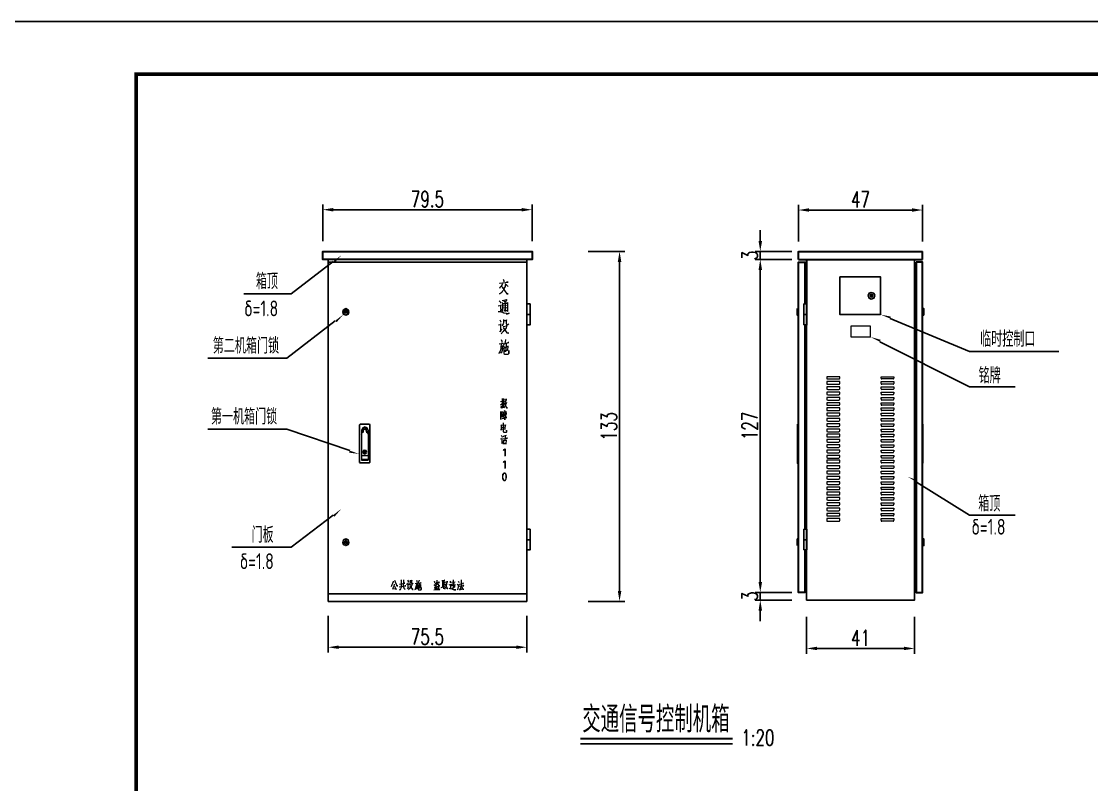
# Model space of a CAD drawing. Extents: x 12342 to 271026, y -9164 to -8044.
# Drawn here: x 15378.1 to 15581.6, y -8712.6 to -8567.5 of the extents above; entities that cross this region are included whole.
import ezdxf
from ezdxf.enums import TextEntityAlignment as Align

# ---------------------------------------------------------------- set-up
doc = ezdxf.new("R2010")
doc.units = 0
doc.header["$LTSCALE"] = 2
doc.header["$PDMODE"] = 32
doc.header["$PDSIZE"] = 0.3
doc.linetypes.add('DASHED', pattern=[0.75, 0.5, -0.25])
doc.layers.get('0').update_dxf_attribs({"linetype": 'CONTINUOUS'})
doc.layers.get('DEFPOINTS').update_dxf_attribs({"linetype": 'CONTINUOUS'})
for name, color, linetype in [('1', 251, 'DASHED'), ('1111111111', 7, 'CONTINUOUS'), ('图层1', 7, 'CONTINUOUS'), ('图框', 7, 'CONTINUOUS'), ('尺寸标注', 4, 'CONTINUOUS'), ('文字', 7, 'CONTINUOUS')]:
    doc.layers.add(name, color=color, linetype=linetype)
doc.styles.get("Standard").update_dxf_attribs({"font": 'simplex1.shx', "width": 0.7, "bigfont": 'hztxt.shx'})
doc.dimstyles.new('1：20', dxfattribs={"dimtxt": 3, "dimasz": 2, "dimexe": 1, "dimexo": 1, "dimgap": 0.5, "dimtad": 1, "dimlfac": 2, "dimrnd": 0.0095, "dimdsep": 46, "dimtxsty": 'Standard', "dimcen": 0.09, "dimclrd": 256, "dimclre": 256, "dimclrt": 256, "dimadec": 0, "dimazin": 0, "dimtfac": 1, "dimtix": 1, "dimtmove": 2, "dimatfit": 3, "dimfxl": 0, "dimtolj": 1, "dimtzin": 0, "dimarcsym": 0})

# ---------------------------------------------------------------- blocks, each defined once
blk = doc.blocks.new('*D845')
at = {"layer": 'DEFPOINTS', "color": 0}
for p in [(15475.19, -8603.34), (15435.41, -8611.26), (15475.19, -8611.26)]:
    blk.add_point(p, dxfattribs=at)
at = {"layer": '尺寸标注', "lineweight": -2}
for p, q in [((15435.41, -8609.34), (15435.41, -8602.34)), ((15437.41, -8603.34), (15473.19, -8603.34)), ((15475.19, -8609.34), (15475.19, -8602.34))]:
    blk.add_line(p, q, dxfattribs=at)
at = {"layer": '尺寸标注'}
for points in [[(15437.41, -8603.01), (15437.41, -8603.68), (15435.41, -8603.34)], [(15473.19, -8603.01), (15473.19, -8603.68), (15475.19, -8603.34)]]:
    blk.add_solid(points, dxfattribs=at)
at = {"layer": '尺寸标注', "insert": (15455.3, -8601.34), "char_height": 3, "attachment_point": 5}
blk.add_mtext('\\A1;79.5', dxfattribs=at)
blk = doc.blocks.new('*D846')
at = {"layer": 'DEFPOINTS', "color": 0}
for p in [(15436.43, -8666.69), (15474.18, -8666.69), (15474.18, -8686.52)]:
    blk.add_point(p, dxfattribs=at)
at = {"layer": '尺寸标注', "lineweight": -2}
for p, q in [((15436.43, -8680.52), (15436.43, -8687.52)), ((15474.18, -8680.52), (15474.18, -8687.52)), ((15438.43, -8686.52), (15472.18, -8686.52))]:
    blk.add_line(p, q, dxfattribs=at)
at = {"layer": '尺寸标注'}
for points in [[(15438.43, -8686.19), (15438.43, -8686.85), (15436.43, -8686.52)], [(15472.18, -8686.19), (15472.18, -8686.85), (15474.18, -8686.52)]]:
    blk.add_solid(points, dxfattribs=at)
at = {"layer": '尺寸标注', "insert": (15455.3, -8684.52), "char_height": 3, "attachment_point": 5}
blk.add_mtext('\\A1;75.5', dxfattribs=at)
blk = doc.blocks.new('*D847')
at = {"layer": 'DEFPOINTS', "color": 0}
for p in [(15469.98, -8611.26), (15491.83, -8611.26), (15469.98, -8677.8)]:
    blk.add_point(p, dxfattribs=at)
at = {"layer": '尺寸标注', "lineweight": -2}
for p, q in [((15485.83, -8611.26), (15492.83, -8611.26)), ((15491.83, -8675.8), (15491.83, -8613.26)), ((15485.83, -8677.8), (15492.83, -8677.8))]:
    blk.add_line(p, q, dxfattribs=at)
at = {"layer": '尺寸标注'}
for points in [[(15491.5, -8613.26), (15492.17, -8613.26), (15491.83, -8611.26)], [(15491.5, -8675.8), (15492.17, -8675.8), (15491.83, -8677.8)]]:
    blk.add_solid(points, dxfattribs=at)
at = {"layer": '尺寸标注', "insert": (15489.83, -8644.53), "char_height": 3, "attachment_point": 5, "rotation": 90}
blk.add_mtext('\\A1;133', dxfattribs=at)
blk = doc.blocks.new('*D848')
at = {"layer": 'DEFPOINTS', "color": 0}
for p in [(15549.45, -8603.4), (15525.87, -8611.2), (15549.45, -8611.26)]:
    blk.add_point(p, dxfattribs=at)
at = {"layer": '尺寸标注', "lineweight": -2}
for p, q in [((15525.87, -8609.4), (15525.87, -8602.4)), ((15527.87, -8603.4), (15547.45, -8603.4)), ((15549.45, -8609.4), (15549.45, -8602.4))]:
    blk.add_line(p, q, dxfattribs=at)
at = {"layer": '尺寸标注'}
for points in [[(15527.87, -8603.07), (15527.87, -8603.73), (15525.87, -8603.4)], [(15547.45, -8603.07), (15547.45, -8603.73), (15549.45, -8603.4)]]:
    blk.add_solid(points, dxfattribs=at)
at = {"layer": '尺寸标注', "insert": (15537.66, -8601.4), "char_height": 3, "attachment_point": 5}
blk.add_mtext('\\A1;47', dxfattribs=at)
blk = doc.blocks.new('*D849')
at = {"layer": 'DEFPOINTS', "color": 0}
for p in [(15525.87, -8611.26), (15518.59, -8612.79), (15525.87, -8612.79)]:
    blk.add_point(p, dxfattribs=at)
at = {"layer": '尺寸标注', "lineweight": -2}
for p, q in [((15518.59, -8609.26), (15518.59, -8607.26)), ((15524.59, -8611.26), (15517.59, -8611.26)), ((15518.59, -8611.26), (15518.59, -8612.79)), ((15524.59, -8612.79), (15517.59, -8612.79)), ((15518.59, -8614.79), (15518.59, -8616.79))]:
    blk.add_line(p, q, dxfattribs=at)
at = {"layer": '尺寸标注'}
for points in [[(15518.26, -8609.26), (15518.93, -8609.26), (15518.59, -8611.26)], [(15518.26, -8614.79), (15518.93, -8614.79), (15518.59, -8612.79)]]:
    blk.add_solid(points, dxfattribs=at)
at = {"layer": '尺寸标注', "insert": (15516.59, -8612.03), "char_height": 3, "attachment_point": 5, "rotation": 90}
blk.add_mtext('\\A1;3', dxfattribs=at)
blk = doc.blocks.new('*D850')
at = {"layer": 'DEFPOINTS', "color": 0}
for p in [(15527.39, -8612.79), (15518.59, -8676.09), (15527.07, -8676.09)]:
    blk.add_point(p, dxfattribs=at)
at = {"layer": '尺寸标注', "lineweight": -2}
for p, q in [((15524.59, -8612.79), (15517.59, -8612.79)), ((15518.59, -8614.79), (15518.59, -8674.09)), ((15524.59, -8676.09), (15517.59, -8676.09))]:
    blk.add_line(p, q, dxfattribs=at)
at = {"layer": '尺寸标注'}
for points in [[(15518.26, -8614.79), (15518.93, -8614.79), (15518.59, -8612.79)], [(15518.26, -8674.09), (15518.93, -8674.09), (15518.59, -8676.09)]]:
    blk.add_solid(points, dxfattribs=at)
at = {"layer": '尺寸标注', "insert": (15516.59, -8644.44), "char_height": 3, "attachment_point": 5, "rotation": 90}
blk.add_mtext('\\A1;127', dxfattribs=at)
blk = doc.blocks.new('*D851')
at = {"layer": 'DEFPOINTS', "color": 0}
for p in [(15526.47, -8676.09), (15518.59, -8677.55), (15527.39, -8677.55)]:
    blk.add_point(p, dxfattribs=at)
at = {"layer": '尺寸标注', "lineweight": -2}
for p, q in [((15518.59, -8674.09), (15518.59, -8672.09)), ((15524.59, -8676.09), (15517.59, -8676.09)), ((15518.59, -8676.09), (15518.59, -8677.55)), ((15524.59, -8677.55), (15517.59, -8677.55)), ((15518.59, -8679.55), (15518.59, -8681.55))]:
    blk.add_line(p, q, dxfattribs=at)
at = {"layer": '尺寸标注'}
for points in [[(15518.26, -8674.09), (15518.93, -8674.09), (15518.59, -8676.09)], [(15518.26, -8679.55), (15518.93, -8679.55), (15518.59, -8677.55)]]:
    blk.add_solid(points, dxfattribs=at)
at = {"layer": '尺寸标注', "insert": (15516.59, -8676.82), "char_height": 3, "attachment_point": 5, "rotation": 90}
blk.add_mtext('\\A1;3', dxfattribs=at)
blk = doc.blocks.new('*D852')
at = {"layer": 'DEFPOINTS', "color": 0}
for p in [(15527.39, -8677.55), (15547.92, -8677.55), (15547.92, -8686.75)]:
    blk.add_point(p, dxfattribs=at)
at = {"layer": '尺寸标注', "lineweight": -2}
for p, q in [((15527.39, -8680.75), (15527.39, -8687.75)), ((15547.92, -8680.75), (15547.92, -8687.75)), ((15529.39, -8686.75), (15545.92, -8686.75))]:
    blk.add_line(p, q, dxfattribs=at)
at = {"layer": '尺寸标注'}
for points in [[(15529.39, -8686.42), (15529.39, -8687.08), (15527.39, -8686.75)], [(15545.92, -8686.42), (15545.92, -8687.08), (15547.92, -8686.75)]]:
    blk.add_solid(points, dxfattribs=at)
at = {"layer": '尺寸标注', "insert": (15537.66, -8684.75), "char_height": 3, "attachment_point": 5}
blk.add_mtext('\\A1;41', dxfattribs=at)
blk = doc.blocks.new('DIM')
at = {"color": 4}
blk.add_lwpolyline([(-1, -0.1, 0.2, 0, 0), (0, 0, 0, 0, 0)], format="xyseb", dxfattribs=at)

msp = doc.modelspace()

# ---------------------------------------------------------------- linework, layer by layer
at = {"layer": '1', "color": 2, "linetype": 'ByBlock', "lineweight": 30}
for points in [[(15436.42705, -8612.789219), (15435.410215, -8612.789219), (15435.410215, -8611.263966), (15475.193885, -8611.263966), (15475.193885, -8612.789219), (15436.42705, -8612.789219)], [(15435.410215, -8611.263966), (15475.193885, -8611.263966)], [(15525.867198, -8611.263966), (15549.44506, -8611.263966)], [(15525.867198, -8612.789219), (15525.867198, -8611.263966)], [(15549.44506, -8612.789219), (15549.44506, -8611.263966)], [(15475.193885, -8612.789219), (15435.410215, -8612.789219)], [(15525.867198, -8612.789219), (15549.44506, -8612.789219)], [(15527.074689, -8668.016071), (15527.074689, -8676.087199), (15525.867198, -8676.087199), (15525.867198, -8613.297636), (15527.074689, -8613.297636), (15527.074689, -8621.24166)], [(15527.39245, -8612.789219), (15527.39245, -8621.24166)], [(15548.237568, -8613.297636), (15548.237568, -8676.087199), (15549.44506, -8676.087199), (15549.44506, -8613.297636), (15548.237568, -8613.297636)]]:
    msp.add_lwpolyline(points, dxfattribs=at)
at = {"layer": '1', "color": 2, "linetype": 'ByBlock', "lineweight": 25}
for points in [[(15525.867198, -8611.263966), (15525.867198, -8611.200414)], [(15474.17705, -8613.297636), (15436.42705, -8613.297636)], [(15525.867198, -8612.789219), (15525.867198, -8612.725667)], [(15527.074689, -8615.013545), (15527.39245, -8615.013545)], [(15533.747669, -8616.093933), (15533.747669, -8623.27533), (15541.437484, -8623.27533), (15541.437484, -8616.093933), (15533.747669, -8616.093933)], [(15548.237568, -8615.013545), (15547.919807, -8615.013545)], [(15540.357097, -8619.652855), (15540.16644, -8619.20799), (15539.658023, -8619.080886), (15539.276709, -8619.20799), (15539.086053, -8619.652855), (15539.276709, -8620.161273), (15539.658023, -8620.351929), (15540.16644, -8620.161273), (15540.357097, -8619.652855)], [(15440.367285, -8622.766912), (15440.240181, -8622.385599), (15439.795316, -8622.131391), (15439.35045, -8622.385599), (15439.223346, -8622.766912), (15439.35045, -8623.211778), (15439.795316, -8623.402434), (15440.240181, -8623.211778), (15440.367285, -8622.766912)], [(15474.17705, -8621.24166), (15474.17705, -8625.245448), (15474.812572, -8625.245448), (15474.812572, -8621.24166), (15474.17705, -8621.24166)], [(15525.612989, -8622.131391), (15525.612989, -8623.402434), (15525.867198, -8623.402434)], [(15525.867198, -8622.131391), (15525.867198, -8622.131391), (15525.867198, -8622.131391), (15525.867198, -8622.131391)], [(15526.884033, -8625.245448), (15526.884033, -8621.24166)], [(15527.456002, -8621.24166), (15527.456002, -8625.245448), (15526.884033, -8625.245448)], [(15526.884033, -8621.24166), (15527.456002, -8621.24166)], [(15549.699268, -8623.402434), (15549.699268, -8622.131391), (15549.317955, -8622.131391)], [(15549.44506, -8622.131391), (15549.44506, -8622.131391), (15549.317955, -8622.131391), (15549.317955, -8622.131391), (15549.44506, -8622.131391)], [(15474.812572, -8623.27533), (15474.17705, -8623.27533)], [(15526.884033, -8623.27533), (15527.456002, -8623.27533)], [(15549.317955, -8623.402434), (15549.699268, -8623.402434)], [(15442.591612, -8644.120448), (15442.52806, -8644.120448), (15442.400955, -8644.247552)], [(15442.400955, -8644.247552), (15442.400955, -8651.428949)], [(15442.591612, -8644.120448), (15444.307521, -8644.120448)], [(15444.371073, -8644.247552), (15444.307521, -8644.120448)], [(15444.371073, -8644.247552), (15444.371073, -8651.428949)], [(15525.676541, -8644.120448), (15525.676541, -8651.619606), (15525.676541, -8644.120448)], [(15525.676541, -8644.120448), (15525.867198, -8644.120448), (15525.676541, -8644.120448)], [(15549.508612, -8644.120448), (15549.508612, -8651.492502), (15549.44506, -8651.492502)], [(15549.508612, -8644.120448), (15549.44506, -8644.120448)], [(15442.400955, -8651.428949), (15442.52806, -8651.492502), (15444.307521, -8651.492502)], [(15444.307521, -8651.492502), (15444.371073, -8651.428949)], [(15525.676541, -8651.619606), (15525.867198, -8651.619606), (15525.676541, -8651.619606)], [(15474.17705, -8664.075835), (15474.17705, -8668.016071), (15474.812572, -8668.016071), (15474.812572, -8664.075835), (15474.17705, -8664.075835)], [(15526.884033, -8664.075835), (15526.884033, -8668.016071)], [(15526.884033, -8664.075835), (15527.456002, -8664.075835)], [(15527.456002, -8664.075835), (15527.456002, -8668.016071)], [(15440.367285, -8666.617923), (15440.240181, -8666.109505), (15439.795316, -8665.918848), (15439.35045, -8666.109505), (15439.223346, -8666.617923), (15439.35045, -8666.999236), (15439.795316, -8667.189892), (15440.240181, -8666.999236), (15440.367285, -8666.617923)], [(15474.812572, -8666.109505), (15474.17705, -8666.109505)], [(15525.867198, -8665.918848), (15525.612989, -8665.918848)], [(15525.612989, -8667.189892), (15525.612989, -8665.918848)], [(15525.867198, -8667.189892), (15525.867198, -8667.189892), (15525.867198, -8667.189892), (15525.867198, -8667.189892)], [(15526.884033, -8666.109505), (15527.456002, -8666.109505)], [(15549.699268, -8667.189892), (15549.699268, -8665.918848), (15549.317955, -8665.918848)], [(15549.317955, -8667.189892), (15549.699268, -8667.189892), (15549.317955, -8667.189892)], [(15549.44506, -8667.189892), (15549.699268, -8667.189892), (15549.317955, -8667.189892)], [(15526.884033, -8668.016071), (15527.456002, -8668.016071)], [(15527.39245, -8674.244185), (15527.074689, -8674.244185)], [(15547.919807, -8674.244185), (15548.237568, -8674.244185)], [(15474.17705, -8676.341407), (15436.42705, -8676.341407)]]:
    msp.add_lwpolyline(points, dxfattribs=at)
at = {"layer": '1', "color": 2, "linetype": 'ByBlock', "lineweight": 9}
for points in [[(15470.046157, -8617.682737), (15470.046157, -8617.936946), (15469.855501, -8618.318259), (15469.791949, -8618.572468), (15469.728396, -8618.699572), (15469.53774, -8618.890229), (15469.474188, -8619.080886), (15469.283531, -8619.20799), (15469.092875, -8619.335094), (15468.96577, -8619.398646)], [(15469.029322, -8617.301424), (15469.092875, -8617.301424), (15470.618127, -8617.110768), (15470.300366, -8617.110768)], [(15469.601292, -8617.428529), (15469.53774, -8617.555633), (15469.347083, -8617.873394), (15469.092875, -8618.127603), (15469.029322, -8618.318259)], [(15469.474188, -8617.936946), (15469.53774, -8618.06405), (15470.363918, -8619.335094), (15470.618127, -8619.335094), (15470.300366, -8619.20799), (15470.236814, -8619.144438)], [(15469.728396, -8616.538798), (15469.791949, -8616.665902), (15469.855501, -8616.856559), (15469.855501, -8617.047215)], [(15470.046157, -8617.428529), (15470.300366, -8617.619185), (15470.491023, -8617.809842), (15470.554575, -8617.936946)], [(15469.53774, -8620.606138), (15470.363918, -8620.415481), (15470.046157, -8620.923899), (15469.855501, -8620.733242), (15470.046157, -8620.987451), (15470.10971, -8621.114556)], [(15540.039336, -8619.652855), (15539.912231, -8619.462199), (15539.658023, -8619.398646), (15539.530918, -8619.462199), (15539.403814, -8619.652855), (15539.530918, -8619.907064), (15539.658023, -8619.970616), (15539.912231, -8619.907064), (15540.039336, -8619.652855)], [(15539.658023, -8619.398646), (15539.530918, -8619.843512), (15539.912231, -8619.843512), (15539.658023, -8619.398646)], [(15440.113077, -8622.766912), (15440.049524, -8622.512704), (15439.795316, -8622.449151), (15439.541107, -8622.512704), (15439.477555, -8622.766912), (15439.541107, -8622.957569), (15439.795316, -8623.021121), (15440.049524, -8622.957569), (15440.113077, -8622.766912)], [(15439.795316, -8622.512704), (15439.604659, -8622.894017), (15439.985972, -8622.894017), (15439.795316, -8622.512704)], [(15468.775114, -8621.622973), (15469.347083, -8621.495869), (15469.283531, -8621.432316), (15469.283531, -8621.622973), (15469.219979, -8621.750077), (15469.219979, -8622.194943), (15469.283531, -8622.258495), (15469.219979, -8622.512704), (15469.219979, -8622.70336)], [(15468.96577, -8620.66969), (15469.219979, -8620.923899), (15469.219979, -8621.114556)], [(15469.53774, -8620.987451), (15469.601292, -8621.24166), (15469.601292, -8622.639808), (15469.53774, -8622.449151), (15469.601292, -8622.194943)], [(15469.601292, -8621.178108), (15469.982605, -8621.178108), (15470.236814, -8621.114556), (15470.554575, -8621.114556), (15470.491023, -8620.987451), (15470.491023, -8622.70336), (15470.236814, -8622.449151)], [(15469.728396, -8621.622973), (15470.300366, -8621.495869)], [(15469.728396, -8622.004286), (15470.363918, -8621.940734)], [(15470.046157, -8621.178108), (15470.046157, -8622.70336), (15469.982605, -8622.512704), (15470.046157, -8622.194943)], [(15468.775114, -8622.70336), (15469.092875, -8622.70336), (15469.283531, -8622.766912), (15469.53774, -8622.766912), (15469.855501, -8622.957569), (15470.236814, -8623.021121), (15470.363918, -8623.211778), (15470.808784, -8623.021121), (15470.363918, -8623.148226), (15470.236814, -8623.148226)], [(15469.092875, -8624.292165), (15469.283531, -8624.673478), (15469.347083, -8624.73703)], [(15469.791949, -8624.228613), (15469.791949, -8624.927687), (15469.728396, -8625.054791), (15469.601292, -8625.245448), (15469.601292, -8625.309), (15469.53774, -8625.499657)], [(15469.855501, -8624.419269), (15470.300366, -8624.419269), (15470.300366, -8624.292165), (15470.236814, -8624.482822), (15470.236814, -8625.054791), (15470.300366, -8625.054791), (15470.363918, -8625.181896), (15470.618127, -8625.181896), (15470.745231, -8625.054791)], [(15468.838666, -8625.245448), (15469.283531, -8625.181896), (15469.283531, -8625.054791), (15469.219979, -8625.245448), (15469.219979, -8626.516492), (15469.092875, -8626.580044), (15469.53774, -8626.071626)], [(15469.728396, -8625.563209), (15470.363918, -8625.436104), (15470.363918, -8625.309), (15470.300366, -8625.563209), (15470.236814, -8625.817417), (15470.10971, -8626.008074), (15470.046157, -8626.198731), (15469.855501, -8626.325835), (15469.728396, -8626.516492), (15469.53774, -8626.707148), (15469.474188, -8626.834253), (15469.347083, -8626.961357)], [(15469.728396, -8625.753865), (15470.363918, -8626.7707), (15470.745231, -8626.834253), (15470.363918, -8626.7707), (15470.300366, -8626.707148)], [(15535.781339, -8625.499657), (15535.781339, -8627.533327), (15539.530918, -8627.533327), (15539.530918, -8625.499657), (15535.781339, -8625.499657)], [(15469.347083, -8628.041744), (15469.474188, -8628.359505), (15469.474188, -8628.613714)], [(15470.10971, -8628.041744), (15470.10971, -8628.105296), (15470.046157, -8628.486609), (15469.982605, -8628.80437), (15469.855501, -8628.995027), (15469.728396, -8629.122131)], [(15469.982605, -8628.80437), (15470.046157, -8628.80437), (15470.745231, -8628.613714), (15470.618127, -8628.613714), (15470.554575, -8628.740818)], [(15469.347083, -8628.867923), (15469.347083, -8628.995027), (15469.283531, -8629.37634), (15469.283531, -8629.757653), (15469.219979, -8630.011862), (15469.092875, -8630.266071), (15469.029322, -8630.393175), (15468.96577, -8630.583832), (15468.838666, -8630.647384)], [(15468.96577, -8628.867923), (15469.791949, -8628.740818)], [(15469.347083, -8629.312788), (15469.728396, -8629.312788), (15469.601292, -8629.249236), (15469.601292, -8629.37634), (15469.53774, -8629.630549), (15469.53774, -8630.075414), (15469.474188, -8630.266071), (15469.474188, -8630.393175), (15469.347083, -8630.520279), (15469.347083, -8630.583832), (15469.283531, -8630.329623), (15469.347083, -8630.520279)], [(15469.601292, -8629.757653), (15469.728396, -8629.757653), (15470.618127, -8629.312788), (15470.554575, -8629.312788), (15470.554575, -8629.566997), (15470.491023, -8629.821205), (15470.491023, -8630.011862), (15470.363918, -8630.075414), (15470.363918, -8630.138966), (15470.300366, -8630.011862)], [(15469.855501, -8629.249236), (15469.855501, -8630.647384), (15469.982605, -8630.774488), (15470.618127, -8630.774488), (15470.745231, -8630.647384), (15470.745231, -8630.075414), (15470.745231, -8630.647384)], [(15470.236814, -8628.867923), (15470.236814, -8628.995027), (15470.10971, -8630.329623), (15470.10971, -8630.011862)], [(15531.269134, -8635.096037), (15531.269134, -8635.47735), (15531.45979, -8635.47735), (15533.684117, -8635.47735), (15533.747669, -8635.350246), (15533.747669, -8635.096037), (15531.269134, -8635.096037)], [(15531.269134, -8635.985768), (15531.269134, -8636.494185), (15531.45979, -8636.494185), (15533.684117, -8636.494185), (15533.747669, -8636.367081), (15533.747669, -8635.985768), (15531.269134, -8635.985768)], [(15541.564588, -8635.350246), (15541.564588, -8635.096037), (15543.979571, -8635.096037)], [(15541.564588, -8635.350246), (15541.564588, -8635.47735), (15541.691693, -8635.47735)], [(15541.564588, -8636.367081), (15541.564588, -8635.985768), (15543.979571, -8635.985768)], [(15541.564588, -8636.367081), (15541.564588, -8636.494185), (15541.691693, -8636.494185)], [(15543.852467, -8635.47735), (15541.691693, -8635.47735)], [(15543.852467, -8636.494185), (15541.691693, -8636.494185)], [(15543.852467, -8635.47735), (15543.916019, -8635.47735), (15543.979571, -8635.350246)], [(15543.852467, -8636.494185), (15543.916019, -8636.494185), (15543.979571, -8636.367081)], [(15543.979571, -8635.096037), (15543.979571, -8635.350246)], [(15543.979571, -8635.985768), (15543.979571, -8636.367081)], [(15531.269134, -8637.002603), (15531.269134, -8637.447468), (15531.45979, -8637.51102), (15533.557012, -8637.51102), (15533.684117, -8637.447468), (15533.747669, -8637.383916), (15533.747669, -8637.002603), (15531.269134, -8637.002603)], [(15531.269134, -8638.019438), (15531.269134, -8638.464303), (15531.45979, -8638.527855), (15533.557012, -8638.527855), (15533.684117, -8638.464303), (15533.747669, -8638.273646), (15533.747669, -8638.019438), (15531.269134, -8638.019438)], [(15541.564588, -8637.383916), (15541.564588, -8637.002603), (15543.979571, -8637.002603)], [(15541.564588, -8637.383916), (15541.564588, -8637.447468), (15541.691693, -8637.51102)], [(15541.564588, -8638.273646), (15541.564588, -8638.019438), (15543.979571, -8638.019438)], [(15541.564588, -8638.273646), (15541.564588, -8638.464303), (15541.691693, -8638.527855)], [(15543.852467, -8637.51102), (15541.691693, -8637.51102)], [(15543.852467, -8638.527855), (15541.691693, -8638.527855)], [(15543.852467, -8637.51102), (15543.916019, -8637.447468), (15543.979571, -8637.383916)], [(15543.852467, -8638.527855), (15543.916019, -8638.464303), (15543.979571, -8638.273646)], [(15543.979571, -8637.002603), (15543.979571, -8637.383916)], [(15543.979571, -8638.019438), (15543.979571, -8638.273646)], [(15469.219979, -8639.798899), (15469.728396, -8639.735347)], [(15469.219979, -8640.434421), (15469.728396, -8640.053108)], [(15469.53774, -8639.226929), (15469.53774, -8641.006391), (15469.474188, -8641.069943), (15469.283531, -8640.752182), (15469.474188, -8641.006391)], [(15469.791949, -8639.226929), (15469.791949, -8641.006391), (15469.791949, -8641.006391), (15469.791949, -8639.226929)], [(15469.791949, -8639.481138), (15470.236814, -8639.417586), (15470.236814, -8639.290481), (15470.236814, -8639.54469), (15470.10971, -8639.798899), (15470.10971, -8639.926003), (15469.982605, -8639.735347), (15470.10971, -8639.926003)], [(15469.855501, -8640.180212), (15470.300366, -8640.053108), (15470.300366, -8639.989556), (15470.236814, -8640.180212), (15470.10971, -8640.434421), (15470.046157, -8640.68863), (15469.982605, -8640.815734), (15469.855501, -8641.006391)], [(15469.982605, -8640.243764), (15470.300366, -8641.006391), (15470.491023, -8641.006391), (15470.300366, -8640.942838), (15470.236814, -8640.815734)], [(15531.269134, -8639.036273), (15531.269134, -8639.481138), (15531.45979, -8639.54469), (15533.557012, -8639.54469), (15533.684117, -8639.481138), (15533.747669, -8639.290481), (15533.747669, -8639.036273), (15531.269134, -8639.036273)], [(15531.269134, -8640.053108), (15531.269134, -8640.497973), (15531.45979, -8640.497973), (15533.684117, -8640.497973), (15533.747669, -8640.307316), (15533.747669, -8640.053108), (15531.269134, -8640.053108)], [(15541.564588, -8639.290481), (15541.564588, -8639.036273), (15543.979571, -8639.036273)], [(15541.564588, -8639.290481), (15541.564588, -8639.481138), (15541.691693, -8639.54469)], [(15541.564588, -8640.307316), (15541.564588, -8640.053108), (15543.979571, -8640.053108)], [(15541.564588, -8640.307316), (15541.564588, -8640.497973), (15541.691693, -8640.497973)], [(15543.852467, -8639.54469), (15541.691693, -8639.54469)], [(15543.852467, -8640.497973), (15541.691693, -8640.497973)], [(15543.852467, -8639.54469), (15543.916019, -8639.481138), (15543.979571, -8639.290481)], [(15543.852467, -8640.497973), (15543.916019, -8640.497973), (15543.979571, -8640.307316)], [(15543.979571, -8639.036273), (15543.979571, -8639.290481)], [(15543.979571, -8640.053108), (15543.979571, -8640.307316)], [(15469.283531, -8641.705465), (15469.283531, -8643.230717), (15469.283531, -8643.230717), (15469.283531, -8641.705465)], [(15469.283531, -8641.832569), (15469.53774, -8641.769017), (15469.53774, -8641.705465), (15469.474188, -8642.086778), (15469.474188, -8642.213882), (15469.53774, -8642.340987), (15469.53774, -8642.531643), (15469.474188, -8642.595195), (15469.474188, -8642.7223), (15469.347083, -8642.531643), (15469.474188, -8642.7223)], [(15469.53774, -8643.040061), (15470.363918, -8642.849404), (15470.300366, -8642.849404)], [(15469.601292, -8641.832569), (15470.300366, -8641.705465)], [(15469.601292, -8642.213882), (15470.363918, -8642.023226), (15470.300366, -8642.023226), (15470.236814, -8642.086778)], [(15469.728396, -8642.277434), (15469.728396, -8642.849404), (15469.728396, -8642.7223), (15470.236814, -8642.7223), (15470.10971, -8642.7223), (15470.236814, -8642.213882), (15470.236814, -8642.277434), (15469.728396, -8642.340987)], [(15470.046157, -8642.468091), (15469.728396, -8642.531643)], [(15469.791949, -8641.832569), (15469.791949, -8642.086778)], [(15469.855501, -8641.514808), (15469.982605, -8641.57836), (15469.982605, -8641.705465)], [(15469.982605, -8642.7223), (15469.982605, -8643.294269), (15469.982605, -8643.294269), (15469.982605, -8642.7223)], [(15470.046157, -8641.832569), (15470.046157, -8642.086778)], [(15531.269134, -8641.006391), (15531.269134, -8641.514808), (15531.45979, -8641.514808), (15533.684117, -8641.514808), (15533.747669, -8641.324151), (15533.747669, -8641.006391), (15531.269134, -8641.006391)], [(15531.269134, -8642.023226), (15531.269134, -8642.468091), (15531.45979, -8642.531643), (15533.557012, -8642.531643), (15533.684117, -8642.468091), (15533.747669, -8642.340987), (15533.747669, -8642.023226), (15531.269134, -8642.023226)], [(15541.564588, -8641.324151), (15541.564588, -8641.006391), (15543.979571, -8641.006391)], [(15541.564588, -8641.324151), (15541.564588, -8641.514808), (15541.691693, -8641.514808)], [(15541.564588, -8642.340987), (15541.564588, -8642.023226), (15543.979571, -8642.023226)], [(15541.564588, -8642.340987), (15541.564588, -8642.468091), (15541.691693, -8642.531643)], [(15543.852467, -8641.514808), (15541.691693, -8641.514808)], [(15543.852467, -8642.531643), (15541.691693, -8642.531643)], [(15543.852467, -8641.514808), (15543.916019, -8641.514808), (15543.979571, -8641.324151)], [(15543.852467, -8642.531643), (15543.916019, -8642.468091), (15543.979571, -8642.340987)], [(15543.979571, -8641.006391), (15543.979571, -8641.324151)], [(15543.979571, -8642.023226), (15543.979571, -8642.340987)], [(15444.053312, -8645.264387), (15443.862656, -8644.819522), (15443.41779, -8644.628865), (15443.036477, -8644.819522), (15442.782269, -8645.264387)], [(15443.799104, -8645.772805), (15443.926208, -8645.327939), (15443.799104, -8644.883074), (15443.41779, -8644.819522), (15443.036477, -8644.883074), (15442.845821, -8645.327939), (15443.036477, -8645.772805)], [(15443.671999, -8645.010178), (15443.41779, -8644.883074), (15443.100029, -8645.010178)], [(15443.100029, -8644.883074), (15443.100029, -8645.582148)], [(15443.671999, -8644.883074), (15443.671999, -8645.582148)], [(15469.283531, -8644.247552), (15469.347083, -8644.311104), (15469.347083, -8645.264387), (15469.347083, -8645.073731), (15470.10971, -8645.010178), (15470.046157, -8645.010178), (15470.10971, -8644.247552), (15470.10971, -8644.311104), (15469.347083, -8644.374657)], [(15469.474188, -8644.75597), (15469.982605, -8644.628865)], [(15469.728396, -8643.866239), (15469.728396, -8645.518596), (15469.791949, -8645.582148), (15469.791949, -8645.6457), (15469.855501, -8645.6457), (15470.300366, -8645.6457), (15470.363918, -8645.582148), (15470.300366, -8645.264387), (15470.300366, -8645.582148)], [(15531.269134, -8643.040061), (15531.269134, -8643.484926), (15531.45979, -8643.548478), (15533.557012, -8643.548478), (15533.684117, -8643.484926), (15533.747669, -8643.357822), (15533.747669, -8643.040061), (15531.269134, -8643.040061)], [(15531.269134, -8644.056896), (15531.269134, -8644.501761), (15531.45979, -8644.565313), (15533.557012, -8644.565313), (15533.684117, -8644.501761), (15533.747669, -8644.311104), (15533.747669, -8644.056896), (15531.269134, -8644.056896)], [(15541.564588, -8643.357822), (15541.564588, -8643.040061), (15543.979571, -8643.040061)], [(15541.564588, -8643.357822), (15541.564588, -8643.484926), (15541.691693, -8643.548478)], [(15541.564588, -8644.311104), (15541.564588, -8644.056896), (15543.979571, -8644.056896)], [(15541.564588, -8644.311104), (15541.564588, -8644.501761), (15541.691693, -8644.565313)], [(15543.852467, -8643.548478), (15541.691693, -8643.548478)], [(15543.852467, -8644.565313), (15541.691693, -8644.565313)], [(15543.852467, -8643.548478), (15543.916019, -8643.484926), (15543.979571, -8643.357822)], [(15543.852467, -8644.565313), (15543.916019, -8644.501761), (15543.979571, -8644.311104)], [(15543.979571, -8643.040061), (15543.979571, -8643.357822)], [(15543.979571, -8644.056896), (15543.979571, -8644.311104)], [(15442.782269, -8645.264387), (15442.782269, -8650.984084)], [(15442.782269, -8646.027013), (15442.909373, -8645.772805), (15443.036477, -8645.6457)], [(15443.036477, -8645.6457), (15443.100029, -8645.582148)], [(15443.671999, -8645.264387), (15443.41779, -8645.137283), (15443.100029, -8645.264387)], [(15443.671999, -8645.582148), (15443.799104, -8645.6457)], [(15443.799104, -8645.6457), (15443.862656, -8645.772805), (15444.053312, -8646.027013)], [(15444.053312, -8645.264387), (15444.053312, -8650.984084)], [(15469.219979, -8646.916744), (15469.53774, -8646.853192), (15469.474188, -8646.853192), (15469.474188, -8647.806475), (15469.728396, -8647.425162)], [(15469.347083, -8646.281222), (15469.474188, -8646.408327), (15469.53774, -8646.535431), (15469.53774, -8646.598983)], [(15470.236814, -8646.281222), (15470.046157, -8646.344774), (15469.855501, -8646.408327), (15469.728396, -8646.535431)], [(15469.728396, -8646.916744), (15470.491023, -8646.78964), (15470.363918, -8646.78964), (15470.236814, -8646.853192)], [(15470.046157, -8646.344774), (15469.982605, -8647.298057)], [(15531.269134, -8645.073731), (15531.269134, -8645.518596), (15531.45979, -8645.582148), (15533.557012, -8645.582148), (15533.684117, -8645.518596), (15533.747669, -8645.327939), (15533.747669, -8645.073731), (15531.269134, -8645.073731)], [(15531.269134, -8646.027013), (15531.269134, -8646.535431), (15531.45979, -8646.535431), (15533.684117, -8646.535431), (15533.747669, -8646.344774), (15533.747669, -8646.027013), (15531.269134, -8646.027013)], [(15541.564588, -8645.327939), (15541.564588, -8645.073731), (15543.979571, -8645.073731)], [(15541.564588, -8645.327939), (15541.564588, -8645.518596), (15541.691693, -8645.582148)], [(15541.564588, -8646.344774), (15541.564588, -8646.027013), (15543.979571, -8646.027013)], [(15541.564588, -8646.344774), (15541.564588, -8646.535431), (15541.691693, -8646.535431)], [(15543.852467, -8645.582148), (15541.691693, -8645.582148)], [(15543.852467, -8646.535431), (15541.691693, -8646.535431)], [(15543.852467, -8645.582148), (15543.916019, -8645.518596), (15543.979571, -8645.327939)], [(15543.852467, -8646.535431), (15543.916019, -8646.535431), (15543.979571, -8646.344774)], [(15543.979571, -8645.073731), (15543.979571, -8645.327939)], [(15543.979571, -8646.027013), (15543.979571, -8646.344774)], [(15469.791949, -8647.170953), (15469.791949, -8647.933579), (15469.791949, -8647.806475), (15470.300366, -8647.806475), (15470.236814, -8647.806475), (15470.300366, -8647.170953), (15469.791949, -8647.298057)], [(15469.791949, -8649.077518), (15469.855501, -8648.950414), (15470.046157, -8648.82331), (15470.046157, -8650.157906)], [(15469.791949, -8649.077518), (15469.791949, -8649.141071), (15469.855501, -8649.077518), (15469.982605, -8648.886862), (15469.982605, -8650.157906), (15470.046157, -8650.157906)], [(15531.269134, -8647.043848), (15531.269134, -8647.425162), (15531.45979, -8647.552266), (15533.557012, -8647.552266), (15533.684117, -8647.425162), (15533.747669, -8647.361609), (15533.747669, -8647.043848), (15531.269134, -8647.043848)], [(15531.269134, -8648.060683), (15531.269134, -8648.441997), (15531.45979, -8648.569101), (15533.557012, -8648.569101), (15533.684117, -8648.441997), (15533.747669, -8648.378444), (15533.747669, -8648.060683), (15531.269134, -8648.060683)], [(15541.564588, -8647.361609), (15541.564588, -8647.043848), (15543.979571, -8647.043848)], [(15541.564588, -8647.361609), (15541.564588, -8647.425162), (15541.691693, -8647.552266)], [(15541.564588, -8648.378444), (15541.564588, -8648.060683), (15543.979571, -8648.060683)], [(15541.564588, -8648.378444), (15541.564588, -8648.441997), (15541.691693, -8648.569101)], [(15543.852467, -8647.552266), (15541.691693, -8647.552266)], [(15543.852467, -8648.569101), (15541.691693, -8648.569101)], [(15543.852467, -8647.552266), (15543.916019, -8647.425162), (15543.979571, -8647.361609)], [(15543.852467, -8648.569101), (15543.916019, -8648.441997), (15543.979571, -8648.378444)], [(15543.979571, -8647.043848), (15543.979571, -8647.361609)], [(15543.979571, -8648.060683), (15543.979571, -8648.378444)], [(15444.053312, -8650.157906), (15442.782269, -8650.157906)], [(15444.053312, -8650.85698), (15442.782269, -8650.85698)], [(15442.782269, -8650.984084), (15443.926208, -8650.984084)], [(15443.799104, -8649.458832), (15443.671999, -8649.141071), (15443.41779, -8649.077518), (15443.100029, -8649.141071), (15443.036477, -8649.458832), (15443.100029, -8649.71304), (15443.41779, -8649.840145), (15443.671999, -8649.71304), (15443.799104, -8649.458832)], [(15443.608447, -8649.458832), (15443.608447, -8649.331727), (15443.41779, -8649.204623), (15443.290686, -8649.331727), (15443.163582, -8649.458832), (15443.290686, -8649.649488), (15443.608447, -8649.649488), (15443.608447, -8649.458832)], [(15443.544895, -8649.458832), (15443.41779, -8649.395279), (15443.41779, -8649.331727), (15443.354238, -8649.395279), (15443.290686, -8649.458832), (15443.354238, -8649.458832), (15443.41779, -8649.585936), (15443.41779, -8649.458832), (15443.544895, -8649.458832)], [(15443.354238, -8649.204623), (15443.354238, -8649.331727)], [(15443.41779, -8649.204623), (15443.41779, -8649.331727)], [(15443.926208, -8650.984084), (15444.053312, -8650.984084)], [(15531.269134, -8649.077518), (15531.269134, -8649.458832), (15531.45979, -8649.585936), (15533.557012, -8649.585936), (15533.684117, -8649.458832), (15533.747669, -8649.331727), (15533.747669, -8649.077518), (15531.269134, -8649.077518)], [(15531.269134, -8650.094354), (15531.269134, -8650.475667), (15531.45979, -8650.602771), (15533.557012, -8650.602771), (15533.684117, -8650.475667), (15533.747669, -8650.348562), (15533.747669, -8650.094354), (15531.269134, -8650.094354)], [(15531.269134, -8650.984084), (15531.269134, -8651.492502), (15531.45979, -8651.492502), (15533.684117, -8651.492502), (15533.747669, -8651.365397), (15533.747669, -8650.984084), (15531.269134, -8650.984084)], [(15541.564588, -8649.331727), (15541.564588, -8649.077518), (15543.979571, -8649.077518)], [(15541.564588, -8649.331727), (15541.564588, -8649.458832), (15541.691693, -8649.585936)], [(15541.564588, -8650.348562), (15541.564588, -8650.094354), (15543.979571, -8650.094354)], [(15541.564588, -8650.348562), (15541.564588, -8650.475667), (15541.691693, -8650.602771)], [(15541.564588, -8651.365397), (15541.564588, -8650.984084), (15543.979571, -8650.984084)], [(15543.852467, -8649.585936), (15541.691693, -8649.585936)], [(15543.852467, -8650.602771), (15541.691693, -8650.602771)], [(15543.852467, -8649.585936), (15543.916019, -8649.458832), (15543.979571, -8649.331727)], [(15543.852467, -8650.602771), (15543.916019, -8650.475667), (15543.979571, -8650.348562)], [(15543.979571, -8649.077518), (15543.979571, -8649.331727)], [(15543.979571, -8650.094354), (15543.979571, -8650.348562)], [(15543.979571, -8650.984084), (15543.979571, -8651.365397)], [(15469.791949, -8651.365397), (15469.855501, -8651.238293), (15470.046157, -8651.111189), (15470.046157, -8652.445784)], [(15469.791949, -8651.365397), (15469.791949, -8651.428949), (15469.855501, -8651.365397), (15469.982605, -8651.174741), (15469.982605, -8652.445784), (15470.046157, -8652.445784)], [(15531.269134, -8652.000919), (15531.269134, -8652.445784), (15531.45979, -8652.509337), (15533.557012, -8652.509337), (15533.684117, -8652.445784), (15533.747669, -8652.382232), (15533.747669, -8652.000919), (15531.269134, -8652.000919)], [(15531.269134, -8653.017754), (15531.269134, -8653.46262), (15531.45979, -8653.526172), (15533.557012, -8653.526172), (15533.684117, -8653.46262), (15533.747669, -8653.399067), (15533.747669, -8653.017754), (15531.269134, -8653.017754)], [(15541.564588, -8651.365397), (15541.564588, -8651.492502), (15541.691693, -8651.492502)], [(15541.564588, -8652.382232), (15541.564588, -8652.000919), (15543.979571, -8652.000919)], [(15541.564588, -8652.382232), (15541.564588, -8652.445784), (15541.691693, -8652.509337)], [(15541.564588, -8653.399067), (15541.564588, -8653.017754), (15543.979571, -8653.017754)], [(15543.852467, -8651.492502), (15541.691693, -8651.492502)], [(15543.852467, -8652.509337), (15541.691693, -8652.509337)], [(15543.852467, -8651.492502), (15543.916019, -8651.492502), (15543.979571, -8651.365397)], [(15543.852467, -8652.509337), (15543.916019, -8652.445784), (15543.979571, -8652.382232)], [(15543.979571, -8652.000919), (15543.979571, -8652.382232)], [(15543.979571, -8653.017754), (15543.979571, -8653.399067)], [(15469.855501, -8653.399067), (15469.791949, -8653.46262), (15469.601292, -8653.653276), (15469.601292, -8654.479455), (15469.791949, -8654.733663), (15469.855501, -8654.797215), (15470.046157, -8654.797215), (15470.10971, -8654.733663), (15470.236814, -8654.479455), (15470.300366, -8654.225246), (15470.300366, -8653.971037), (15470.236814, -8653.653276), (15470.10971, -8653.46262), (15470.046157, -8653.399067), (15469.855501, -8653.399067)], [(15469.791949, -8653.46262), (15469.728396, -8653.653276), (15469.601292, -8653.971037), (15469.601292, -8654.225246), (15469.728396, -8654.479455), (15469.791949, -8654.733663)], [(15470.10971, -8653.526172), (15470.046157, -8653.46262), (15469.855501, -8653.46262), (15469.791949, -8653.526172)], [(15469.791949, -8654.670111), (15469.855501, -8654.733663), (15470.046157, -8654.733663), (15470.10971, -8654.670111)], [(15470.10971, -8654.733663), (15470.236814, -8654.479455), (15470.236814, -8653.653276), (15470.10971, -8653.46262)], [(15531.269134, -8654.034589), (15531.269134, -8654.479455), (15531.45979, -8654.543007), (15533.557012, -8654.543007), (15533.684117, -8654.479455), (15533.747669, -8654.288798), (15533.747669, -8654.034589), (15531.269134, -8654.034589)], [(15531.269134, -8655.051424), (15531.269134, -8655.49629), (15531.45979, -8655.559842), (15533.557012, -8655.559842), (15533.684117, -8655.49629), (15533.747669, -8655.305633), (15533.747669, -8655.051424), (15531.269134, -8655.051424)], [(15541.564588, -8653.399067), (15541.564588, -8653.46262), (15541.691693, -8653.526172)], [(15541.564588, -8654.288798), (15541.564588, -8654.034589), (15543.979571, -8654.034589)], [(15541.564588, -8654.288798), (15541.564588, -8654.479455), (15541.691693, -8654.543007)], [(15541.564588, -8655.305633), (15541.564588, -8655.051424), (15543.979571, -8655.051424)], [(15543.852467, -8653.526172), (15541.691693, -8653.526172)], [(15543.852467, -8654.543007), (15541.691693, -8654.543007)], [(15543.852467, -8653.526172), (15543.916019, -8653.46262), (15543.979571, -8653.399067)], [(15543.852467, -8654.543007), (15543.916019, -8654.479455), (15543.979571, -8654.288798)], [(15543.979571, -8654.034589), (15543.979571, -8654.288798)], [(15543.979571, -8655.051424), (15543.979571, -8655.305633)], [(15531.269134, -8656.068259), (15531.269134, -8656.513125), (15531.45979, -8656.513125), (15533.684117, -8656.513125), (15533.747669, -8656.322468), (15533.747669, -8656.068259), (15531.269134, -8656.068259)], [(15531.269134, -8657.021542), (15531.269134, -8657.52996), (15531.45979, -8657.52996), (15533.684117, -8657.52996), (15533.747669, -8657.339303), (15533.747669, -8657.021542), (15531.269134, -8657.021542)], [(15541.564588, -8655.305633), (15541.564588, -8655.49629), (15541.691693, -8655.559842)], [(15541.564588, -8656.322468), (15541.564588, -8656.068259), (15543.979571, -8656.068259)], [(15541.564588, -8656.322468), (15541.564588, -8656.513125), (15541.691693, -8656.513125)], [(15541.564588, -8657.339303), (15541.564588, -8657.021542), (15543.979571, -8657.021542)], [(15543.852467, -8655.559842), (15541.691693, -8655.559842)], [(15543.852467, -8656.513125), (15541.691693, -8656.513125)], [(15543.852467, -8655.559842), (15543.916019, -8655.49629), (15543.979571, -8655.305633)], [(15543.852467, -8656.513125), (15543.916019, -8656.513125), (15543.979571, -8656.322468)], [(15543.979571, -8656.068259), (15543.979571, -8656.322468)], [(15543.979571, -8657.021542), (15543.979571, -8657.339303)], [(15531.269134, -8658.038377), (15531.269134, -8658.483242), (15531.45979, -8658.546795), (15533.557012, -8658.546795), (15533.684117, -8658.483242), (15533.747669, -8658.356138), (15533.747669, -8658.038377), (15531.269134, -8658.038377)], [(15531.269134, -8659.055212), (15531.269134, -8659.500077), (15531.45979, -8659.56363), (15533.557012, -8659.56363), (15533.684117, -8659.500077), (15533.747669, -8659.309421), (15533.747669, -8659.055212), (15531.269134, -8659.055212)], [(15541.564588, -8657.339303), (15541.564588, -8657.52996), (15541.691693, -8657.52996)], [(15541.564588, -8658.356138), (15541.564588, -8658.038377), (15543.979571, -8658.038377)], [(15541.564588, -8658.356138), (15541.564588, -8658.483242), (15541.691693, -8658.546795)], [(15541.564588, -8659.309421), (15541.564588, -8659.055212), (15543.979571, -8659.055212)], [(15543.852467, -8657.52996), (15541.691693, -8657.52996)], [(15543.852467, -8658.546795), (15541.691693, -8658.546795)], [(15543.852467, -8657.52996), (15543.916019, -8657.52996), (15543.979571, -8657.339303)], [(15543.852467, -8658.546795), (15543.916019, -8658.483242), (15543.979571, -8658.356138)], [(15543.979571, -8658.038377), (15543.979571, -8658.356138)], [(15543.979571, -8659.055212), (15543.979571, -8659.309421)], [(15531.269134, -8660.072047), (15531.269134, -8660.516912), (15531.45979, -8660.580465), (15533.557012, -8660.580465), (15533.684117, -8660.516912), (15533.747669, -8660.326256), (15533.747669, -8660.072047), (15531.269134, -8660.072047)], [(15531.269134, -8661.088882), (15531.269134, -8661.533747), (15531.45979, -8661.533747), (15533.684117, -8661.533747), (15533.747669, -8661.343091), (15533.747669, -8661.088882), (15531.269134, -8661.088882)], [(15541.564588, -8659.309421), (15541.564588, -8659.500077), (15541.691693, -8659.56363)], [(15541.564588, -8660.326256), (15541.564588, -8660.072047), (15543.979571, -8660.072047)], [(15541.564588, -8660.326256), (15541.564588, -8660.516912), (15541.691693, -8660.580465)], [(15541.564588, -8661.343091), (15541.564588, -8661.088882), (15543.979571, -8661.088882)], [(15543.852467, -8659.56363), (15541.691693, -8659.56363)], [(15543.852467, -8660.580465), (15541.691693, -8660.580465)], [(15543.852467, -8659.56363), (15543.916019, -8659.500077), (15543.979571, -8659.309421)], [(15543.852467, -8660.580465), (15543.916019, -8660.516912), (15543.979571, -8660.326256)], [(15543.979571, -8660.072047), (15543.979571, -8660.326256)], [(15543.979571, -8661.088882), (15543.979571, -8661.343091)], [(15531.269134, -8662.042165), (15531.269134, -8662.550582), (15531.45979, -8662.550582), (15533.684117, -8662.550582), (15533.747669, -8662.359926), (15533.747669, -8662.042165), (15531.269134, -8662.042165)], [(15541.564588, -8661.343091), (15541.564588, -8661.533747), (15541.691693, -8661.533747)], [(15541.564588, -8662.359926), (15541.564588, -8662.042165), (15543.979571, -8662.042165)], [(15541.564588, -8662.359926), (15541.564588, -8662.550582), (15541.691693, -8662.550582)], [(15543.852467, -8661.533747), (15541.691693, -8661.533747)], [(15543.852467, -8662.550582), (15541.691693, -8662.550582)], [(15543.852467, -8661.533747), (15543.916019, -8661.533747), (15543.979571, -8661.343091)], [(15543.852467, -8662.550582), (15543.916019, -8662.550582), (15543.979571, -8662.359926)], [(15543.979571, -8662.042165), (15543.979571, -8662.359926)], [(15440.113077, -8666.617923), (15440.049524, -8666.363714), (15439.795316, -8666.236609), (15439.541107, -8666.363714), (15439.477555, -8666.617923), (15439.541107, -8666.745027), (15439.795316, -8666.872131), (15440.049524, -8666.745027), (15440.113077, -8666.617923)], [(15439.795316, -8666.745027), (15439.604659, -8666.427266), (15439.985972, -8666.427266), (15439.795316, -8666.745027)], [(15448.756174, -8673.989976), (15448.756174, -8674.053529), (15448.62907, -8674.37129), (15448.501965, -8674.625498), (15448.438413, -8674.816155), (15448.374861, -8675.006811)], [(15448.946831, -8674.498394), (15448.946831, -8674.561946), (15448.883279, -8674.879707), (15448.756174, -8675.133916), (15448.62907, -8675.388125), (15449.20104, -8675.324572)], [(15449.010383, -8673.79932), (15449.455248, -8674.816155), (15449.645905, -8674.816155), (15449.455248, -8674.816155), (15449.391696, -8674.752603)], [(15449.010383, -8674.879707), (15449.264592, -8675.388125), (15449.391696, -8675.515229), (15449.264592, -8675.324572)], [(15449.900114, -8675.006811), (15451.171157, -8674.816155), (15450.980501, -8674.816155)], [(15450.281427, -8675.070364), (15450.281427, -8675.133916), (15450.154322, -8675.388125), (15450.027218, -8675.578781), (15449.900114, -8675.642333)], [(15449.963666, -8674.498394), (15450.980501, -8674.307737), (15450.916949, -8674.307737)], [(15450.217875, -8673.735768), (15450.281427, -8673.79932), (15450.281427, -8674.879707)], [(15450.726292, -8673.735768), (15450.66274, -8674.879707)], [(15450.66274, -8675.070364), (15450.916949, -8675.388125), (15450.980501, -8675.515229)], [(15451.298262, -8674.498394), (15451.679575, -8674.37129), (15451.552471, -8674.307737), (15451.552471, -8675.324572), (15451.488918, -8675.388125), (15451.743127, -8675.070364)], [(15451.488918, -8673.79932), (15451.679575, -8674.053529), (15451.679575, -8674.117081)], [(15451.933784, -8674.625498), (15452.442201, -8674.561946), (15452.315097, -8674.561946), (15452.315097, -8674.625498), (15452.251545, -8674.816155), (15452.187992, -8674.879707), (15452.187992, -8675.070364), (15451.997336, -8675.133916), (15451.933784, -8675.324572), (15451.806679, -8675.388125), (15451.743127, -8675.515229), (15451.679575, -8675.578781)], [(15451.997336, -8673.79932), (15451.997336, -8674.244185), (15451.933784, -8674.37129), (15451.933784, -8674.498394), (15451.806679, -8674.561946), (15451.743127, -8674.625498)], [(15451.933784, -8674.816155), (15452.442201, -8675.515229), (15452.569306, -8675.515229), (15452.442201, -8675.515229), (15452.315097, -8675.388125)], [(15451.997336, -8673.862872), (15452.315097, -8673.862872), (15452.315097, -8673.79932), (15452.251545, -8673.989976), (15452.251545, -8674.307737), (15452.315097, -8674.37129), (15452.505753, -8674.37129), (15452.569306, -8674.307737)], [(15453.204827, -8674.307737), (15453.204827, -8674.752603), (15453.077723, -8674.879707), (15453.077723, -8675.070364), (15453.014171, -8675.26102), (15452.950619, -8675.388125), (15452.950619, -8675.515229), (15452.823514, -8675.578781)], [(15452.950619, -8674.37129), (15453.459036, -8674.244185)], [(15453.204827, -8674.625498), (15453.459036, -8674.625498), (15453.331932, -8674.561946), (15453.331932, -8675.006811), (15453.26838, -8675.133916), (15453.26838, -8675.388125), (15453.204827, -8675.388125), (15453.077723, -8675.26102), (15453.204827, -8675.388125)], [(15453.204827, -8673.79932), (15453.26838, -8673.989976), (15453.26838, -8674.117081)], [(15453.331932, -8674.879707), (15453.459036, -8674.879707), (15454.031006, -8674.625498), (15453.967454, -8674.561946), (15453.967454, -8675.070364), (15453.840349, -8675.133916), (15453.776797, -8675.070364)], [(15453.713245, -8673.79932), (15453.713245, -8673.862872), (15453.586141, -8674.053529), (15453.522588, -8674.244185), (15453.522588, -8674.37129), (15453.459036, -8674.498394)], [(15453.522588, -8674.561946), (15453.522588, -8675.515229), (15453.586141, -8675.578781), (15454.094558, -8675.578781), (15454.094558, -8675.515229), (15454.094558, -8675.133916), (15454.094558, -8675.515229)], [(15453.586141, -8674.307737), (15454.094558, -8674.244185), (15453.967454, -8674.244185)], [(15453.713245, -8674.307737), (15453.776797, -8674.37129), (15453.713245, -8675.324572), (15453.713245, -8675.070364)], [(15456.509541, -8675.578781), (15457.653481, -8675.515229), (15457.589928, -8675.388125), (15457.526376, -8675.515229)], [(15456.573093, -8673.989976), (15456.636646, -8674.117081), (15456.76375, -8674.117081), (15456.636646, -8674.053529)], [(15456.573093, -8674.561946), (15456.636646, -8674.752603), (15456.890854, -8674.244185)], [(15456.636646, -8675.006811), (15456.76375, -8675.578781)], [(15457.145063, -8674.307737), (15457.081511, -8674.561946), (15457.017959, -8674.625498), (15456.890854, -8674.752603), (15456.890854, -8674.816155), (15456.76375, -8674.879707)], [(15456.76375, -8675.006811), (15457.399272, -8674.879707), (15457.399272, -8675.006811), (15457.33572, -8675.515229)], [(15457.081511, -8673.79932), (15457.081511, -8674.053529), (15457.017959, -8674.244185), (15456.890854, -8674.37129), (15456.890854, -8674.498394)], [(15456.890854, -8675.070364), (15456.890854, -8675.515229)], [(15457.081511, -8674.244185), (15457.526376, -8674.053529), (15457.399272, -8674.37129)], [(15457.081511, -8675.070364), (15457.081511, -8675.515229)], [(15457.145063, -8674.37129), (15457.526376, -8674.816155), (15457.653481, -8674.816155), (15457.526376, -8674.816155), (15457.399272, -8674.752603)], [(15457.907689, -8675.133916), (15458.606763, -8674.879707)], [(15458.034794, -8673.862872), (15458.606763, -8673.79932), (15458.543211, -8673.79932)], [(15458.161898, -8673.862872), (15458.161898, -8675.070364)], [(15458.352555, -8674.244185), (15458.161898, -8674.307737)], [(15458.352555, -8674.625498), (15458.161898, -8674.625498)], [(15458.416107, -8673.79932), (15458.416107, -8675.388125), (15458.416107, -8675.388125), (15458.416107, -8673.79932)], [(15458.606763, -8674.117081), (15458.670316, -8674.117081), (15459.051629, -8674.053529), (15459.051629, -8673.989976), (15459.051629, -8674.117081), (15458.924524, -8674.37129), (15458.924524, -8674.561946), (15458.860972, -8674.752603), (15458.860972, -8674.816155), (15458.79742, -8675.006811), (15458.670316, -8675.26102), (15458.606763, -8675.324572), (15458.543211, -8675.515229)], [(15458.606763, -8674.37129), (15459.051629, -8675.324572), (15459.178733, -8675.324572), (15459.051629, -8675.324572), (15458.924524, -8675.26102)], [(15459.432942, -8674.625498), (15459.814255, -8674.498394), (15459.687151, -8674.816155), (15459.687151, -8675.324572)], [(15459.432942, -8675.324572), (15459.560046, -8675.26102), (15459.623598, -8675.324572), (15459.814255, -8675.324572), (15459.941359, -8675.388125), (15460.195568, -8675.515229), (15460.386225, -8675.578781), (15460.703986, -8675.578781), (15460.449777, -8675.578781), (15460.322673, -8675.578781)], [(15459.560046, -8673.989976), (15459.687151, -8674.117081), (15459.687151, -8674.244185), (15459.687151, -8674.117081)], [(15459.877807, -8674.752603), (15460.576881, -8674.561946), (15460.449777, -8674.816155), (15460.449777, -8675.070364), (15460.386225, -8675.133916), (15460.322673, -8674.879707), (15460.449777, -8675.070364)], [(15459.941359, -8674.117081), (15460.576881, -8674.053529)], [(15459.941359, -8674.498394), (15460.449777, -8674.307737)], [(15460.195568, -8673.735768), (15460.195568, -8675.324572), (15460.132016, -8675.26102), (15460.195568, -8675.133916)], [(15460.958194, -8674.498394), (15461.085299, -8674.625498), (15461.148851, -8674.752603)], [(15460.958194, -8675.388125), (15461.085299, -8675.578781), (15461.339508, -8674.498394)], [(15461.148851, -8673.989976), (15461.212403, -8674.053529), (15461.339508, -8674.117081)], [(15461.339508, -8674.879707), (15462.229238, -8674.816155), (15462.165686, -8674.752603), (15461.975029, -8674.816155)], [(15461.720821, -8673.735768), (15461.720821, -8675.006811), (15461.40306, -8675.578781), (15461.975029, -8675.388125), (15461.847925, -8675.133916), (15462.102134, -8675.515229), (15462.102134, -8675.578781)], [(15461.40306, -8674.498394), (15462.165686, -8674.37129), (15462.102134, -8674.307737), (15461.975029, -8674.37129)]]:
    msp.add_lwpolyline(points, dxfattribs=at)
at = {"layer": '图层1', "color": 4}
for points in [[(15437.363196, -8613.188147), (15429.384748, -8619.303544), (15420.369809, -8619.303544)], [(15437.769536, -8624.436813), (15428.577086, -8631.559955), (15413.525544, -8631.559955)], [(15543.285787, -8624.039382), (15558.39113, -8630.283628), (15575.337994, -8630.283628)], [(15541.318703, -8628.429889), (15558.39113, -8636.991593), (15567.047199, -8636.991593)], [(15440.509931, -8649.13967), (15428.577086, -8645.030602), (15413.525855, -8645.030602)], [(15548.301365, -8655.141985), (15558.39113, -8661.417746), (15567.047199, -8661.417746)], [(15437.363196, -8661.396659), (15429.384748, -8667.512056), (15418.079641, -8667.512056)]]:
    msp.add_lwpolyline(points, dxfattribs=at)
at = {"layer": '图框'}
msp.add_lwpolyline([(15789.923771, -8864.543704), (15789.923771, -8567.543704), (15369.923771, -8567.543704), (15369.923771, -8864.543704)], close=True, dxfattribs=at)
at = {"layer": '图框', "const_width": 0.7}
msp.add_lwpolyline([(15779.923771, -8577.543704), (15399.923771, -8577.543704), (15399.923771, -8854.543704), (15779.923771, -8854.543704), (15779.923771, -8577.543704)], dxfattribs=at)
at = {"layer": '图框', "color": 1}
for points in [[(15436.42705, -8612.789219), (15436.42705, -8677.803108), (15474.17705, -8677.803108), (15474.17705, -8612.789219), (15436.42705, -8612.789219)], [(15547.919807, -8612.789219), (15547.919807, -8677.548899), (15527.39245, -8677.548899), (15527.39245, -8612.789219), (15547.919807, -8612.789219)], [(15527.074689, -8625.245448), (15527.074689, -8664.075835)], [(15527.39245, -8625.245448), (15527.39245, -8664.075835)], [(15436.42705, -8677.803108), (15474.17705, -8677.803108)]]:
    msp.add_lwpolyline(points, dxfattribs=at)
at = {"layer": '文字'}
msp.add_line((15484.377071, -8704.887323), (15513.334772, -8704.887323), dxfattribs=at)
at = {"layer": '文字', "const_width": 0.4}
msp.add_lwpolyline([(15484.377071, -8703.887323), (15513.334772, -8703.887323)], dxfattribs=at)

# ---------------------------------------------------------------- block references
at = {"layer": '图层1', "yscale": 2, "zscale": 2}
for p, xscale, rotation in [((15438.950545, -8611.971461), 1.999999999999994, 37.46979027715563), ((15439.35045, -8623.211778), 2.000000000000013, 37.77176150906597), ((15541.437484, -8623.27533), 1.99999999999999, 157.540778866508), ((15539.530918, -8627.533327), 1.999999999999996, 153.3665509853997), ((15442.400955, -8649.790843), 2.000000000000025, 340.9988848772775), ((15546.603077, -8654.085662), 1.999999999999988, 148.1186851639795), ((15438.950545, -8660.179973), 1.999999999999994, 37.46979027715563)]:
    msp.add_blockref('DIM', p, dxfattribs=dict(at, xscale=xscale, rotation=rotation))

# ---------------------------------------------------------------- texts
at = {"layer": '1111111111', "color": 7, "width": 0.7}
for s, p in [('箱顶', (15422.685194, -8618.449619)), ('δ=1.8', (15420.453447, -8623.605891)), ('临时控制口', (15560.412489, -8629.429702)), ('第二机箱门锁', (15414.482623, -8630.706029)), ('铭牌', (15560.111227, -8636.338339)), ('第一机箱门锁', (15414.126142, -8644.176677)), ('箱顶', (15560.04095, -8660.713264)), ('δ=1.8', (15558.756472, -8665.122311)), ('门板', (15421.850029, -8666.658131)), ('δ=1.8', (15419.618283, -8671.661754))]:
    msp.add_text(s, height=3, dxfattribs=at).set_placement(p)
at = {"layer": '文字', "width": 0.7}
for s, height, p in [('交通信号控制机箱', 5, (15498.741293, -8700.231977)), ('1:20', 3, (15518.122638, -8703.709421))]:
    msp.add_text(s, height=height, dxfattribs=at).set_placement(p, align=Align.MIDDLE_CENTER)

# ---------------------------------------------------------------- dimensions: what is measured, and where the dimension line sits
at = {"layer": '尺寸标注'}
for base, p1, p2, text, picture, middle in [((15475.193885, -8603.342435), (15435.410215, -8611.263966), (15475.193885, -8611.263966), '79.5', '*D845', (15455.30205, -8601.342435)), ((15549.44506, -8603.39887), (15525.867198, -8611.200414), (15549.44506, -8611.263966), '47', '*D848', (15537.656129, -8601.39887)), ((15547.919807, -8686.751033), (15527.39245, -8677.548899), (15547.919807, -8677.548899), '41', '*D852', (15537.656129, -8684.751033))]:
    dim = msp.add_linear_dim(base=base, p1=p1, p2=p2, text=text, dimstyle='1：20', dxfattribs=at)
    dim.commit()
    dim.dimension.update_dxf_attribs({"geometry": picture, "text_midpoint": middle})
for base, p1, p2, text, picture, middle in [((15518.594333, -8612.789219), (15525.867198, -8611.263966), (15525.867198, -8612.789219), '3', '*D849', (15516.594333, -8612.026593)), ((15491.833678, -8611.263966), (15469.978337, -8677.803108), (15469.978337, -8611.263966), '133', '*D847', (15489.833678, -8644.533537)), ((15518.594333, -8676.087199), (15527.39245, -8612.789219), (15527.074689, -8676.087199), '127', '*D850', (15516.594333, -8644.438209)), ((15518.594333, -8677.548899), (15526.470943, -8676.087199), (15527.39245, -8677.548899), '3', '*D851', (15516.594333, -8676.818049))]:
    dim = msp.add_linear_dim(base=base, p1=p1, p2=p2, angle=90, text=text, dimstyle='1：20', dxfattribs=at)
    dim.commit()
    dim.dimension.update_dxf_attribs({"geometry": picture, "text_midpoint": middle})
dim = msp.add_linear_dim(base=(15474.17705, -8686.519435), p1=(15436.42705, -8666.686897), p2=(15474.17705, -8666.686897), dimstyle='1：20', dxfattribs=at)
dim.commit()
dim.dimension.update_dxf_attribs({"geometry": '*D846', "text_midpoint": (15455.30205, -8684.519435)})

doc.saveas('drawing.dxf')
